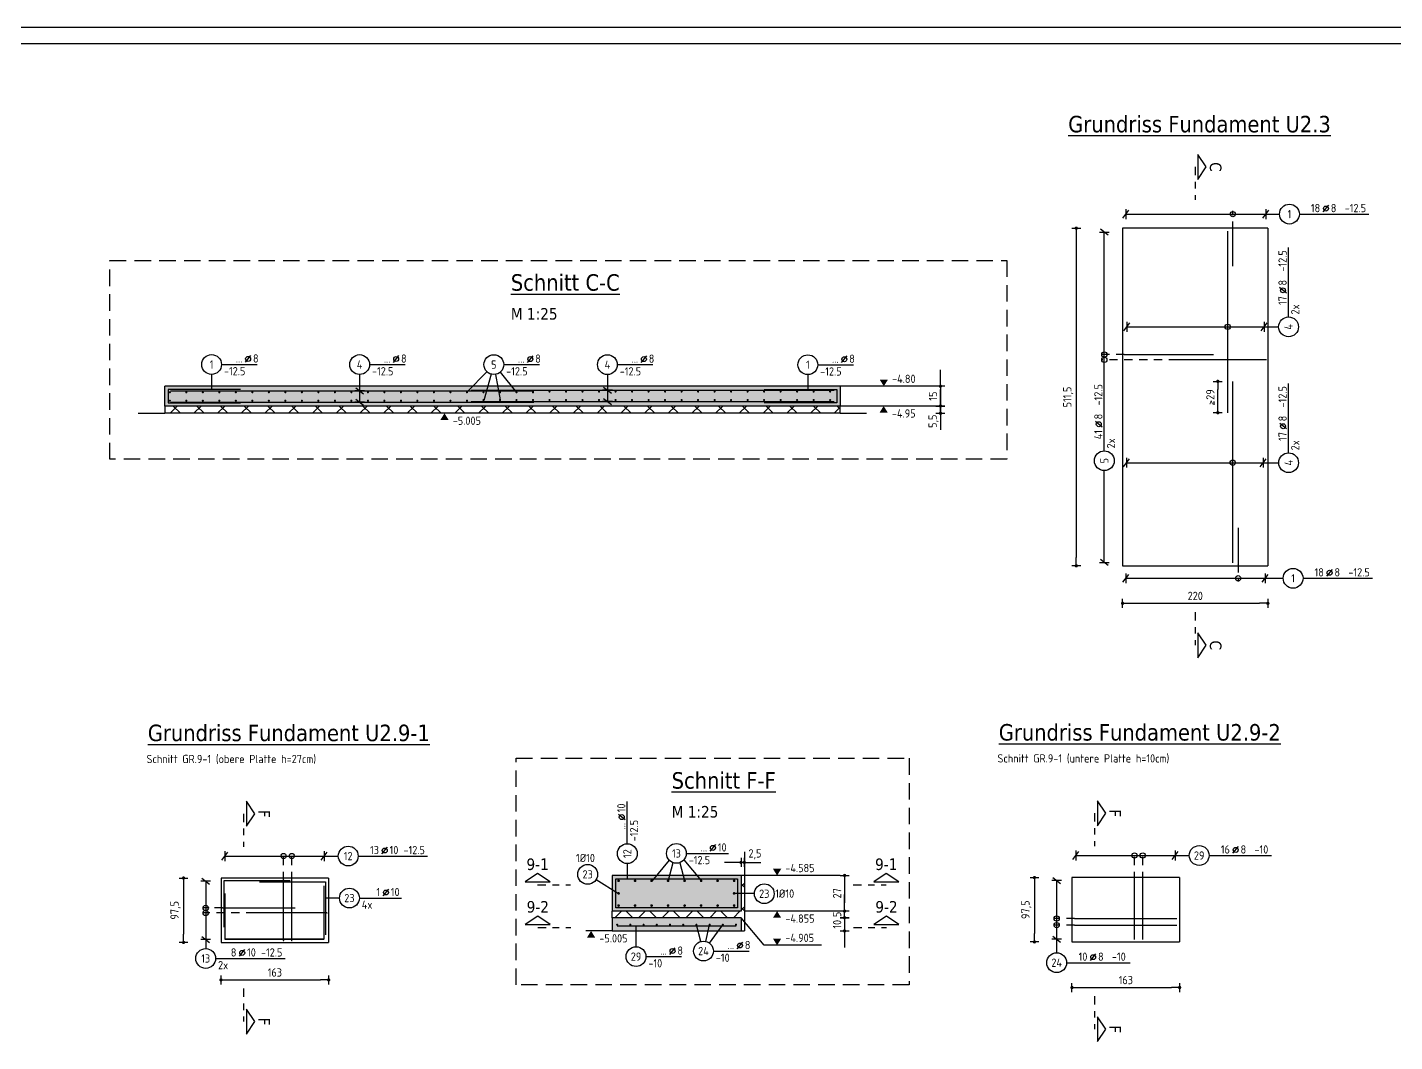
# Model space of a CAD drawing. Extents: x -169 to 69, y -7 to 55.
# Drawn here: x 35.9 to 56.61, y 26.68 to 42.05 of the extents above; entities that cross this region are included whole.
import ezdxf
from ezdxf.enums import TextEntityAlignment as Align

# ---------------------------------------------------------------- set-up
doc = ezdxf.new("R2010")
doc.units = 0
doc.header["$LTSCALE"] = 0.5
for name, pattern in [('AUSGEZOGEN', [1000.01, 1000, 0.01]), ('DASHDOTSMALL', [1.05, 0.5, -0.25, 0.05, -0.25]), ('STRICHLINIE', [0.75, 0.5, -0.25]), ('STRICHPUNKT2', [0.55, 0.25, -0.125, 0.05, -0.125]), ('VERDECKT', [0.375, 0.25, -0.125])]:
    doc.linetypes.add(name, pattern=pattern)
for name, color, linetype in [('BETON', 7, 'Continuous'), ('DETAIL', 7, 'Continuous'), ('grau_mittel', 7, 'Continuous'), ('HILFE', 7, 'Continuous'), ('koten', 7, 'Continuous'), ('MASSE', 7, 'Continuous'), ('OBJEKT', 7, 'Continuous'), ('RAHMEN', 7, 'Continuous'), ('RND', 7, 'Continuous'), ('SCHNITTE', 7, 'Continuous'), ('TEXT', 7, 'Continuous')]:
    doc.layers.add(name, color=color, linetype=linetype)
doc.styles.add('helv', font='tahoma.ttf')
doc.styles.add('txt', font='isocp.shx')
doc.dimstyles.new('DOT_I', dxfattribs={"dimscale": 0.5, "dimtxt": 0.25, "dimasz": 0.25, "dimexe": 0.1, "dimexo": 0.3, "dimgap": 0.1, "dimtad": 1, "dimdec": 3, "dimzin": 3, "dimtxsty": 'txt', "dimblk": 'DOT', "dimblk1": 'DOT', "dimblk2": 'DOT', "dimsah": 1, "dimcen": 0.1, "dimse1": 1, "dimse2": 1, "dimazin": 0, "dimtfac": 1, "dimtdec": 4, "dimtix": 1, "dimtmove": 2, "dimatfit": 3, "dimfxl": 0, "dimtvp": 1, "dimtolj": 1, "dimtzin": 0, "dimarcsym": 0})

# ---------------------------------------------------------------- blocks, each defined once
blk = doc.blocks.new('DINA0')
at = {"layer": 'RAHMEN'}
blk.add_line((118.9, 84.1), (0, 84.1), dxfattribs=at)
at = {"layer": 'RAHMEN', "color": 5}
blk.add_line((118.4, 83.6), (2, 83.6), dxfattribs=at)
blk = doc.blocks.new('DOT')
at = {"layer": 'MASSE', "color": 7, "linetype": 'Continuous'}
for p, q in [((0, 0), (-1, 0)), ((0, 0.54), (0, -0.54))]:
    blk.add_line(p, q, dxfattribs=at)
at = {"layer": 'MASSE', "color": 7, "linetype": 'Continuous', "const_width": 0.2}
blk.add_lwpolyline([(-0.1, 0, 1), (0.1, 0, 1)], format="xyb", close=True, dxfattribs=at)
blk = doc.blocks.new('*D68')
at = {"layer": 'Defpoints', "color": 0, "linetype": 'AUSGEZOGEN', "transparency": 16777216}
for p in [(52.488, 33.324), (54.688, 33.324), (54.688, 33.324)]:
    blk.add_point(p, dxfattribs=at)
at = {"layer": 'MASSE', "color": 0, "linetype": 'AUSGEZOGEN', "lineweight": -2, "transparency": 16777216}
blk.add_line((52.613, 33.324), (54.563, 33.324), dxfattribs=at)
at = {"layer": 'MASSE', "color": 0, "linetype": 'AUSGEZOGEN', "lineweight": -2, "transparency": 16777216, "xscale": 0.125, "yscale": 0.125, "zscale": 0.125, "rotation": 180}
blk.add_blockref('DOT', (52.488, 33.324), dxfattribs=at)
at = {"layer": 'MASSE', "color": 0, "linetype": 'AUSGEZOGEN', "lineweight": -2, "transparency": 16777216, "xscale": 0.125, "yscale": 0.125, "zscale": 0.125}
blk.add_blockref('DOT', (54.688, 33.324), dxfattribs=at)
at = {"layer": 'MASSE', "color": 0, "linetype": 'AUSGEZOGEN', "transparency": 16777216, "insert": (53.588, 33.437), "char_height": 0.125, "attachment_point": 5, "style": 'txt'}
blk.add_mtext('\\A1;220', dxfattribs=at)
blk = doc.blocks.new('*D73')
at = {"layer": 'Defpoints', "color": 0, "linetype": 'AUSGEZOGEN', "transparency": 16777216}
for p in [(38.834, 27.618), (40.464, 27.618), (40.464, 27.618)]:
    blk.add_point(p, dxfattribs=at)
at = {"layer": 'MASSE', "color": 0, "linetype": 'AUSGEZOGEN', "lineweight": -2, "transparency": 16777216}
blk.add_line((38.959, 27.618), (40.339, 27.618), dxfattribs=at)
at = {"layer": 'MASSE', "color": 0, "linetype": 'AUSGEZOGEN', "lineweight": -2, "transparency": 16777216, "xscale": 0.125, "yscale": 0.125, "zscale": 0.125, "rotation": 180}
blk.add_blockref('DOT', (38.834, 27.618), dxfattribs=at)
at = {"layer": 'MASSE', "color": 0, "linetype": 'AUSGEZOGEN', "lineweight": -2, "transparency": 16777216, "xscale": 0.125, "yscale": 0.125, "zscale": 0.125}
blk.add_blockref('DOT', (40.464, 27.618), dxfattribs=at)
at = {"layer": 'MASSE', "color": 0, "linetype": 'AUSGEZOGEN', "transparency": 16777216, "insert": (39.649, 27.731), "char_height": 0.125, "attachment_point": 5, "style": 'txt'}
blk.add_mtext('\\A1;163', dxfattribs=at)
blk = doc.blocks.new('*D76')
at = {"layer": 'Defpoints', "color": 0, "linetype": 'AUSGEZOGEN', "transparency": 16777216}
for p in [(51.786, 39.007), (51.786, 33.892), (51.786, 33.892)]:
    blk.add_point(p, dxfattribs=at)
at = {"layer": 'MASSE', "color": 0, "linetype": 'AUSGEZOGEN', "lineweight": -2, "transparency": 16777216}
blk.add_line((51.786, 38.882), (51.786, 34.017), dxfattribs=at)
at = {"layer": 'MASSE', "color": 0, "linetype": 'AUSGEZOGEN', "lineweight": -2, "transparency": 16777216, "xscale": 0.125, "yscale": 0.125, "zscale": 0.125}
for p, rotation in [((51.786, 39.007), 90), ((51.786, 33.892), 270)]:
    blk.add_blockref('DOT', p, dxfattribs=dict(at, rotation=rotation))
at = {"layer": 'MASSE', "color": 0, "linetype": 'AUSGEZOGEN', "transparency": 16777216, "insert": (51.664, 36.449), "char_height": 0.125, "attachment_point": 5, "rotation": 90, "style": 'txt'}
blk.add_mtext('\\A1;511,5', dxfattribs=at)
blk = doc.blocks.new('*D79')
at = {"layer": 'Defpoints', "color": 0, "linetype": 'AUSGEZOGEN', "transparency": 16777216}
for p in [(38.266, 29.161), (38.266, 28.186), (38.266, 28.186)]:
    blk.add_point(p, dxfattribs=at)
at = {"layer": 'MASSE', "color": 0, "linetype": 'AUSGEZOGEN', "lineweight": -2, "transparency": 16777216}
blk.add_line((38.266, 29.036), (38.266, 28.311), dxfattribs=at)
at = {"layer": 'MASSE', "color": 0, "linetype": 'AUSGEZOGEN', "lineweight": -2, "transparency": 16777216, "xscale": 0.125, "yscale": 0.125, "zscale": 0.125}
for p, rotation in [((38.266, 29.161), 90), ((38.266, 28.186), 270)]:
    blk.add_blockref('DOT', p, dxfattribs=dict(at, rotation=rotation))
at = {"layer": 'MASSE', "color": 0, "linetype": 'AUSGEZOGEN', "transparency": 16777216, "insert": (38.144, 28.673), "char_height": 0.125, "attachment_point": 5, "rotation": 90, "style": 'txt'}
blk.add_mtext('\\A1;97,5', dxfattribs=at)
blk = doc.blocks.new('SCHN-2')
at = {"layer": 'SCHNITTE', "color": 6, "linetype": 'Continuous'}
blk.add_lwpolyline([(0.378, 0.088), (0, 0.34), (-0.378, 0.088)], close=True, dxfattribs=at)
at = {"layer": 'SCHNITTE', "color": 1, "linetype": 'DASHDOTSMALL', "style": 'helv'}
blk.add_attdef('SCHN-2', text='', height=0.35, dxfattribs=at).set_placement((0, 0.45), align=Align.CENTER)
blk = doc.blocks.new('lei_gre')
at = {"layer": 'RND', "color": 7, "linetype": 'Continuous'}
for p, q in [((-0.09, -0.12), (0.09, 0.12)), ((0, 0.15), (0, -0.15))]:
    blk.add_line(p, q, dxfattribs=at)
blk = doc.blocks.new('RND_LEI')
at = {"layer": 'RND', "color": 7, "linetype": 'Continuous'}
blk.add_line((1.022, 0.066), (1.19, 0.27), dxfattribs=at)
for centre, radius in [((0, 0), 0.3), ((1.106, 0.168), 0.075)]:
    blk.add_circle(centre, radius, dxfattribs=at)
at = {"layer": 'RND', "color": 7, "linetype": 'Continuous', "style": 'txt'}
blk.add_attdef('POSL', text='', height=0.25, dxfattribs=at).set_placement((0, 0), align=Align.MIDDLE)
blk.add_attdef('ANZ', text='', height=0.25, dxfattribs=at).set_placement((0.931, 0.057), align=Align.RIGHT)
for tag, p in [('DUM', (1.253, 0.057)), ('ABSTD', (1.674, 0.057)), ('POSTXT', (0.374, -0.327))]:
    blk.add_attdef(tag, p, '', height=0.25, dxfattribs=at)
blk = doc.blocks.new('*D35')
at = {"layer": 'Defpoints', "color": 0, "linetype": 'AUSGEZOGEN', "transparency": 16777216}
for p in [(49.729, 36.313), (49.729, 36.313), (49.729, 36.203)]:
    blk.add_point(p, dxfattribs=at)
at = {"layer": 'MASSE', "color": 0, "linetype": 'AUSGEZOGEN', "lineweight": -2, "transparency": 16777216}
for p, q in [((49.729, 36.438), (49.729, 36.563)), ((49.729, 36.203), (49.729, 36.313)), ((49.729, 36.078), (49.729, 35.953))]:
    blk.add_line(p, q, dxfattribs=at)
at = {"layer": 'MASSE', "color": 0, "linetype": 'AUSGEZOGEN', "lineweight": -2, "transparency": 16777216, "xscale": 0.125, "yscale": 0.125, "zscale": 0.125}
for p, rotation in [((49.729, 36.313), 270), ((49.729, 36.203), 90)]:
    blk.add_blockref('DOT', p, dxfattribs=dict(at, rotation=rotation))
at = {"layer": 'MASSE', "color": 0, "linetype": 'AUSGEZOGEN', "transparency": 16777216, "insert": (49.625, 36.082), "char_height": 0.125, "attachment_point": 5, "rotation": 90, "style": 'txt'}
blk.add_mtext('\\A1;5,5', dxfattribs=at)
blk = doc.blocks.new('*D36')
at = {"layer": 'Defpoints', "color": 0, "linetype": 'AUSGEZOGEN', "transparency": 16777216}
for p in [(49.729, 36.613), (49.729, 36.313), (49.729, 36.313)]:
    blk.add_point(p, dxfattribs=at)
at = {"layer": 'MASSE', "color": 0, "linetype": 'AUSGEZOGEN', "lineweight": -2, "transparency": 16777216}
for p, q in [((49.729, 36.738), (49.729, 36.863)), ((49.729, 36.613), (49.729, 36.313)), ((49.729, 36.188), (49.729, 36.063))]:
    blk.add_line(p, q, dxfattribs=at)
at = {"layer": 'MASSE', "color": 0, "linetype": 'AUSGEZOGEN', "lineweight": -2, "transparency": 16777216, "xscale": 0.125, "yscale": 0.125, "zscale": 0.125}
for p, rotation in [((49.729, 36.613), 270), ((49.729, 36.313), 90)]:
    blk.add_blockref('DOT', p, dxfattribs=dict(at, rotation=rotation))
at = {"layer": 'MASSE', "color": 0, "linetype": 'AUSGEZOGEN', "transparency": 16777216, "insert": (49.616, 36.463), "char_height": 0.125, "attachment_point": 5, "rotation": 90, "style": 'txt'}
blk.add_mtext('\\A1;15', dxfattribs=at)
blk = doc.blocks.new('okrd_u')
at = {"layer": 'koten', "color": 7, "linetype": 'Continuous'}
blk.add_solid([(-0.125, -0.202), (0.125, -0.202), (0, 0)], dxfattribs=at)
at = {"layer": 'koten', "style": 'txt'}
blk.add_attdef('OKRD', (0.25, -0.35), '', height=0.25, dxfattribs=at)
blk = doc.blocks.new('okrd_o')
at = {"layer": 'koten', "color": 7, "linetype": 'Continuous'}
blk.add_solid([(-0.125, 0.202), (0.125, 0.202), (0, 0)], dxfattribs=at)
at = {"layer": 'koten', "style": 'txt'}
blk.add_attdef('OKRD', (0.25, 0.1), '', height=0.25, dxfattribs=at)
blk = doc.blocks.new('*D48')
at = {"layer": 'Defpoints', "color": 0, "linetype": 'AUSGEZOGEN', "transparency": 16777216}
for p in [(48.277, 28.561), (48.277, 28.361), (48.277, 28.361)]:
    blk.add_point(p, dxfattribs=at)
at = {"layer": 'MASSE', "color": 0, "linetype": 'AUSGEZOGEN', "lineweight": -2, "transparency": 16777216}
for p, q in [((48.277, 28.686), (48.277, 28.811)), ((48.277, 28.561), (48.277, 28.361)), ((48.277, 28.236), (48.277, 28.111))]:
    blk.add_line(p, q, dxfattribs=at)
at = {"layer": 'MASSE', "color": 0, "linetype": 'AUSGEZOGEN', "lineweight": -2, "transparency": 16777216, "xscale": 0.125, "yscale": 0.125, "zscale": 0.125}
for p, rotation in [((48.277, 28.561), 270), ((48.277, 28.361), 90)]:
    blk.add_blockref('DOT', p, dxfattribs=dict(at, rotation=rotation))
at = {"layer": 'MASSE', "color": 0, "linetype": 'AUSGEZOGEN', "transparency": 16777216, "insert": (48.164, 28.461), "char_height": 0.125, "attachment_point": 5, "rotation": 90, "style": 'txt'}
blk.add_mtext('\\A1;10', dxfattribs=at)
blk = doc.blocks.new('*D49')
at = {"layer": 'Defpoints', "color": 0, "linetype": 'AUSGEZOGEN', "transparency": 16777216}
for p in [(48.277, 28.661), (48.277, 28.661), (48.277, 28.561)]:
    blk.add_point(p, dxfattribs=at)
at = {"layer": 'MASSE', "color": 0, "linetype": 'AUSGEZOGEN', "lineweight": -2, "transparency": 16777216}
for p, q in [((48.277, 28.786), (48.277, 28.911)), ((48.277, 28.561), (48.277, 28.661)), ((48.277, 28.436), (48.277, 28.311))]:
    blk.add_line(p, q, dxfattribs=at)
at = {"layer": 'MASSE', "color": 0, "linetype": 'AUSGEZOGEN', "lineweight": -2, "transparency": 16777216, "xscale": 0.125, "yscale": 0.125, "zscale": 0.125}
for p, rotation in [((48.277, 28.661), 270), ((48.277, 28.561), 90)]:
    blk.add_blockref('DOT', p, dxfattribs=dict(at, rotation=rotation))
at = {"layer": 'MASSE', "color": 0, "linetype": 'AUSGEZOGEN', "transparency": 16777216, "insert": (48.164, 28.611), "char_height": 0.125, "attachment_point": 5, "rotation": 90, "style": 'txt'}
blk.add_mtext('\\A1;5', dxfattribs=at)
blk = doc.blocks.new('*D56')
at = {"layer": 'Defpoints', "color": 0, "linetype": 'AUSGEZOGEN', "transparency": 16777216}
for p in [(48.277, 29.201), (48.277, 28.661), (48.277, 28.661)]:
    blk.add_point(p, dxfattribs=at)
at = {"layer": 'MASSE', "color": 0, "linetype": 'AUSGEZOGEN', "lineweight": -2, "transparency": 16777216}
blk.add_line((48.277, 29.076), (48.277, 28.786), dxfattribs=at)
at = {"layer": 'MASSE', "color": 0, "linetype": 'AUSGEZOGEN', "lineweight": -2, "transparency": 16777216, "xscale": 0.125, "yscale": 0.125, "zscale": 0.125}
for p, rotation in [((48.277, 29.201), 90), ((48.277, 28.661), 270)]:
    blk.add_blockref('DOT', p, dxfattribs=dict(at, rotation=rotation))
at = {"layer": 'MASSE', "color": 0, "linetype": 'AUSGEZOGEN', "transparency": 16777216, "insert": (48.164, 28.931), "char_height": 0.125, "attachment_point": 5, "rotation": 90, "style": 'txt'}
blk.add_mtext('\\A1;27', dxfattribs=at)
blk = doc.blocks.new('*D63')
at = {"layer": 'Defpoints', "color": 0, "linetype": 'AUSGEZOGEN', "transparency": 16777216}
for p in [(51.721, 27.503), (53.351, 27.503), (53.351, 27.503)]:
    blk.add_point(p, dxfattribs=at)
at = {"layer": 'MASSE', "color": 0, "linetype": 'AUSGEZOGEN', "lineweight": -2, "transparency": 16777216}
blk.add_line((51.846, 27.503), (53.226, 27.503), dxfattribs=at)
at = {"layer": 'MASSE', "color": 0, "linetype": 'AUSGEZOGEN', "lineweight": -2, "transparency": 16777216, "xscale": 0.125, "yscale": 0.125, "zscale": 0.125, "rotation": 180}
blk.add_blockref('DOT', (51.721, 27.503), dxfattribs=at)
at = {"layer": 'MASSE', "color": 0, "linetype": 'AUSGEZOGEN', "lineweight": -2, "transparency": 16777216, "xscale": 0.125, "yscale": 0.125, "zscale": 0.125}
blk.add_blockref('DOT', (53.351, 27.503), dxfattribs=at)
at = {"layer": 'MASSE', "color": 0, "linetype": 'AUSGEZOGEN', "transparency": 16777216, "insert": (52.536, 27.616), "char_height": 0.125, "attachment_point": 5, "style": 'txt'}
blk.add_mtext('\\A1;163', dxfattribs=at)
blk = doc.blocks.new('*D64')
at = {"layer": 'Defpoints', "color": 0, "linetype": 'AUSGEZOGEN', "transparency": 16777216}
for p in [(51.153, 29.17), (51.153, 28.195), (51.153, 28.195)]:
    blk.add_point(p, dxfattribs=at)
at = {"layer": 'MASSE', "color": 0, "linetype": 'AUSGEZOGEN', "lineweight": -2, "transparency": 16777216}
blk.add_line((51.153, 29.045), (51.153, 28.32), dxfattribs=at)
at = {"layer": 'MASSE', "color": 0, "linetype": 'AUSGEZOGEN', "lineweight": -2, "transparency": 16777216, "xscale": 0.125, "yscale": 0.125, "zscale": 0.125}
for p, rotation in [((51.153, 29.17), 90), ((51.153, 28.195), 270)]:
    blk.add_blockref('DOT', p, dxfattribs=dict(at, rotation=rotation))
at = {"layer": 'MASSE', "color": 0, "linetype": 'AUSGEZOGEN', "transparency": 16777216, "insert": (51.031, 28.682), "char_height": 0.125, "attachment_point": 5, "rotation": 90, "style": 'txt'}
blk.add_mtext('\\A1;97,5', dxfattribs=at)
blk = doc.blocks.new('*D323')
at = {"layer": 'Defpoints', "color": 0, "linetype": 'AUSGEZOGEN', "transparency": 16777216}
for p in [(53.929, 36.687), (53.929, 36.687), (53.929, 36.212)]:
    blk.add_point(p, dxfattribs=at)
at = {"layer": 'MASSE', "color": 0, "linetype": 'AUSGEZOGEN', "lineweight": -2, "transparency": 16777216}
blk.add_line((53.929, 36.337), (53.929, 36.562), dxfattribs=at)
at = {"layer": 'MASSE', "color": 0, "linetype": 'AUSGEZOGEN', "lineweight": -2, "transparency": 16777216, "xscale": 0.125, "yscale": 0.125, "zscale": 0.125}
for p, rotation in [((53.929, 36.687), 90), ((53.929, 36.212), 270)]:
    blk.add_blockref('DOT', p, dxfattribs=dict(at, rotation=rotation))
at = {"layer": 'MASSE', "color": 0, "linetype": 'AUSGEZOGEN', "transparency": 16777216, "insert": (53.816, 36.449), "char_height": 0.125, "attachment_point": 5, "rotation": 90, "style": 'txt'}
blk.add_mtext('\\A1;>29', dxfattribs=at)
blk = doc.blocks.new('*D326')
at = {"layer": 'Defpoints', "color": 0, "linetype": 'AUSGEZOGEN', "transparency": 16777216}
for p in [(46.709, 29.399), (46.709, 29.399), (46.759, 29.399)]:
    blk.add_point(p, dxfattribs=at)
at = {"layer": 'MASSE', "color": 0, "linetype": 'AUSGEZOGEN', "lineweight": -2, "transparency": 16777216}
for p, q in [((46.584, 29.399), (46.459, 29.399)), ((46.759, 29.399), (46.709, 29.399)), ((46.884, 29.399), (47.009, 29.399))]:
    blk.add_line(p, q, dxfattribs=at)
at = {"layer": 'MASSE', "color": 0, "linetype": 'AUSGEZOGEN', "lineweight": -2, "transparency": 16777216, "xscale": 0.125, "yscale": 0.125, "zscale": 0.125}
blk.add_blockref('DOT', (46.709, 29.399), dxfattribs=at)
at = {"layer": 'MASSE', "color": 0, "linetype": 'AUSGEZOGEN', "lineweight": -2, "transparency": 16777216, "xscale": 0.125, "yscale": 0.125, "zscale": 0.125, "rotation": 180}
blk.add_blockref('DOT', (46.759, 29.399), dxfattribs=at)
at = {"layer": 'MASSE', "color": 0, "linetype": 'AUSGEZOGEN', "transparency": 16777216, "insert": (46.92, 29.521), "char_height": 0.125, "attachment_point": 5, "style": 'txt'}
blk.add_mtext('\\A1;2,5', dxfattribs=at)
blk = doc.blocks.new('RND_HIN')
at = {"layer": 'RND', "color": 7, "linetype": 'Continuous'}
blk.add_circle((0, 0), 0.3, dxfattribs=at)
at = {"layer": 'RND', "color": 7, "linetype": 'Continuous', "style": 'txt'}
blk.add_attdef('POSI', text='', height=0.25, dxfattribs=at).set_placement((0, 0), align=Align.MIDDLE)

msp = doc.modelspace()

# ---------------------------------------------------------------- hatches: boundary and pattern name
at = {"layer": 'BETON', "linetype": 'AUSGEZOGEN'}
h = msp.add_hatch(dxfattribs=at)
h.set_pattern_fill('ANSI37', color=21, scale=0.08, style=0, double=1)
h.set_pattern_definition([(45, (-20.9503, -28.91619), (-0.1796051, 0.1796051), []), (135, (-20.9503, -28.91619), (-0.1796051, -0.1796051), [])])
h.paths.add_polyline_path([(48.21103, 36.31278), (37.98103, 36.31278), (37.98103, 36.20278), (48.21103, 36.20278)])
at = {"layer": 'grau_mittel'}
msp.add_hatch(color=61, dxfattribs=at).paths.add_polyline_path([(37.98103, 36.61278), (37.98103, 36.31278), (48.21103, 36.31278), (48.21103, 36.61278)])
h = msp.add_hatch(color=61, dxfattribs=at)
h.paths.add_polyline_path([(44.75931, 29.20054), (44.75931, 28.66054), (46.70931, 28.66054), (46.70931, 29.20054)])
h.paths.add_polyline_path([(44.75931, 28.56054), (44.75931, 28.36054), (46.70931, 28.36054), (46.70931, 28.56054)])
at = {"layer": 'OBJEKT', "linetype": 'AUSGEZOGEN'}
h = msp.add_hatch(dxfattribs=at)
h.set_pattern_fill('ANSI37', color=21, scale=0.08, style=0, double=1)
h.set_pattern_definition([(45, (13.6812, -19.07907), (-0.1796051, 0.1796051), []), (135, (13.6812, -19.07907), (-0.1796051, -0.1796051), [])])
h.paths.add_polyline_path([(46.75931, 29.20054), (46.70931, 29.20054), (46.70931, 28.66054), (44.75931, 28.66054), (44.75931, 28.56054), (46.70931, 28.56054), (46.70931, 28.36054), (46.75931, 28.36054)])

# ---------------------------------------------------------------- linework, layer by layer
at = {"layer": 'BETON', "color": 6, "linetype": 'AUSGEZOGEN'}
for p, q in [((52.48757, 39.00688), (52.48757, 33.89188)), ((54.68757, 39.00688), (52.48757, 39.00688)), ((54.68757, 39.00688), (54.68757, 33.89188)), ((48.21103, 36.61278), (37.98103, 36.61278)), ((37.98103, 36.31278), (37.98103, 36.61278)), ((48.21103, 36.61278), (48.21103, 36.31278)), ((48.21103, 36.31278), (37.98103, 36.31278)), ((37.58103, 36.20278), (37.98103, 36.20278)), ((48.21103, 36.20278), (37.98103, 36.20278)), ((48.21103, 36.20278), (48.61103, 36.20278)), ((52.48757, 33.89188), (54.68757, 33.89188)), ((46.75931, 29.56054), (46.75931, 28.36054)), ((44.75931, 29.20054), (44.75931, 28.66054)), ((46.70931, 29.20054), (44.75931, 29.20054)), ((46.70931, 29.20054), (46.70931, 28.66054)), ((38.83365, 29.16079), (38.83365, 28.18579)), ((40.46365, 29.16079), (38.83365, 29.16079)), ((40.46365, 29.16079), (40.46365, 28.18579)), ((51.72084, 29.16964), (51.72084, 28.19464)), ((53.35084, 29.16964), (51.72084, 29.16964)), ((53.35084, 29.16964), (53.35084, 28.19464)), ((46.70931, 28.66054), (44.75931, 28.66054)), ((46.70931, 28.56054), (44.75931, 28.56054)), ((44.75931, 28.56054), (44.75931, 28.36054)), ((46.70931, 28.56054), (46.70931, 28.36054)), ((38.83365, 28.18579), (40.46365, 28.18579)), ((44.75931, 28.36054), (44.35931, 28.36054)), ((44.75931, 28.36054), (46.75931, 28.36054)), ((51.72084, 28.19464), (53.35084, 28.19464))]:
    msp.add_line(p, q, dxfattribs=at)
at = {"layer": 'DETAIL', "color": 102, "linetype": 'STRICHLINIE'}
msp.add_lwpolyline([(50.7363, 38.51969), (50.7363, 35.50542), (37.14952, 35.50542), (37.14952, 38.51969), (50.7363, 38.51969)], dxfattribs=at)
msp.add_lwpolyline([(49.25282, 30.97608), (49.25282, 27.54317), (43.30289, 27.54317), (43.30289, 30.97608)], close=True, dxfattribs=at)
at = {"layer": 'HILFE', "color": 102, "linetype": 'AUSGEZOGEN'}
for p, q in [((49.66103, 36.61278), (48.21103, 36.61278)), ((49.66103, 36.31278), (48.21103, 36.31278)), ((48.20931, 29.20054), (46.75931, 29.20054)), ((48.20931, 28.66054), (46.75931, 28.66054)), ((47.06039, 28.14334), (46.70931, 28.56054)), ((47.9288, 28.14334), (47.06039, 28.14334))]:
    msp.add_line(p, q, dxfattribs=at)
at = {"layer": 'MASSE', "color": 7, "linetype": 'AUSGEZOGEN'}
msp.add_line((53.86776, 36.38328), (53.86776, 36.33025), dxfattribs=at)
at = {"layer": 'OBJEKT', "color": 7, "linetype": 'AUSGEZOGEN'}
for p, q in [((37.98103, 36.31278), (37.98103, 36.20278)), ((48.21103, 36.20278), (48.21103, 36.31278)), ((46.75931, 29.20054), (46.70931, 29.20054)), ((44.75931, 28.56054), (44.75931, 28.66054))]:
    msp.add_line(p, q, dxfattribs=at)
at = {"layer": 'RND', "color": 7, "linetype": 'AUSGEZOGEN'}
for p, q in [((52.53555, 39.22031), (54.65524, 39.22031)), ((54.65524, 39.22031), (54.86416, 39.22031)), ((55.16416, 39.22031), (56.21666, 39.22031)), ((52.21083, 35.63387), (52.21083, 38.94807)), ((55.00072, 37.66233), (55.00072, 38.71483)), ((52.55312, 37.51233), (54.63002, 37.51233)), ((54.63002, 37.51233), (54.85072, 37.51233)), ((38.84127, 36.94225), (39.38127, 36.94225)), ((41.08321, 36.94108), (41.62321, 36.94108)), ((43.11517, 36.94027), (43.65517, 36.94027)), ((44.83515, 36.93958), (45.37515, 36.93958)), ((47.87099, 36.93807), (48.41099, 36.93807)), ((55.00128, 35.60416), (55.00128, 36.65666)), ((52.54571, 35.45416), (54.61578, 35.45416)), ((54.61578, 35.45416), (54.85128, 35.45416)), ((52.21083, 33.94427), (52.21083, 35.33387)), ((52.53706, 33.70293), (54.64617, 33.70293)), ((54.64617, 33.70293), (54.9195, 33.70293)), ((55.2195, 33.70293), (56.272, 33.70293)), ((44.98666, 29.68175), (44.98666, 30.32175)), ((38.89244, 29.49498), (40.39571, 29.49498)), ((40.39571, 29.49498), (40.6103, 29.49498)), ((40.9103, 29.49498), (41.9628, 29.49498)), ((45.88056, 29.53485), (46.52056, 29.53485)), ((51.77962, 29.50384), (53.2829, 29.50384)), ((53.2829, 29.50384), (53.49748, 29.50384)), ((53.79748, 29.50384), (54.74316, 29.50384)), ((38.60176, 29.11544), (38.60176, 28.22906)), ((51.48894, 29.1243), (51.48894, 28.23791)), ((40.92856, 28.85903), (41.56856, 28.85903)), ((38.60176, 28.22906), (38.60176, 28.09372)), ((51.48894, 28.23791), (51.48894, 28.02953)), ((45.26872, 27.97194), (45.80872, 27.97194)), ((46.29016, 28.05579), (46.83016, 28.05579)), ((38.75176, 27.94372), (39.80426, 27.94372)), ((51.63894, 27.87953), (52.60149, 27.87953))]:
    msp.add_line(p, q, dxfattribs=at)
at = {"layer": 'RND', "color": 102, "linetype": 'VERDECKT'}
for p, q in [((54.15693, 38.98188), (54.15693, 39.27031)), ((52.51257, 37.09358), (52.16083, 37.09358)), ((53.31257, 37.01312), (52.16083, 37.01312)), ((54.23705, 33.91688), (54.23705, 33.65293)), ((39.7807, 29.13329), (39.7807, 29.54498)), ((39.9057, 29.13329), (39.9057, 29.54498)), ((52.66788, 29.13214), (52.66788, 29.55384)), ((52.79288, 29.13214), (52.79288, 29.55384)), ((38.85865, 28.7093), (38.55176, 28.7093)), ((39.33865, 28.63342), (38.55176, 28.63342)), ((51.76084, 28.54904), (51.43894, 28.54904)), ((51.76084, 28.44904), (51.43894, 28.44904))]:
    msp.add_line(p, q, dxfattribs=at)
at = {"layer": 'RND', "color": 102, "linetype": 'AUSGEZOGEN'}
for p, q in [((38.69127, 36.79225), (38.69127, 36.56278)), ((40.93321, 36.79108), (40.93321, 36.37278)), ((42.86057, 36.83276), (42.56233, 36.52624)), ((42.9245, 36.79588), (42.81266, 36.39882)), ((42.99138, 36.79257), (43.05988, 36.40659)), ((43.05942, 36.82357), (43.30711, 36.51692)), ((44.68515, 36.78958), (44.68515, 36.38278)), ((47.72099, 36.78807), (47.72099, 36.56278)), ((45.61954, 29.43398), (45.35957, 29.11614)), ((45.84319, 29.43578), (46.1035, 29.12518)), ((44.98666, 29.38175), (44.98666, 29.15054)), ((45.67733, 29.39461), (45.60604, 29.12518)), ((45.78283, 29.39425), (45.85251, 29.12518)), ((44.51418, 29.13936), (44.85444, 28.93001)), ((40.62856, 28.85903), (40.41844, 28.85903)), ((46.91047, 28.92617), (46.60444, 28.93001)), ((45.11872, 28.12194), (45.11872, 28.43824)), ((46.10133, 28.20068), (46.03327, 28.45464)), ((46.17426, 28.20187), (46.23327, 28.45464)), ((46.22899, 28.17666), (46.43327, 28.45464))]:
    msp.add_line(p, q, dxfattribs=at)
at = {"layer": 'RND', "color": 1, "linetype": 'AUSGEZOGEN'}
for points in [[(54.08002, 36.21188), (54.08002, 38.96188)], [(54.15693, 38.43188), (54.15693, 38.98188)], [(52.51257, 37.09358), (53.86257, 37.09358)], [(54.66257, 37.01312), (53.31257, 37.01312)], [(54.1553, 33.93688), (54.1553, 36.68688)], [(39.13103, 36.56278), (38.03103, 36.56278), (38.03103, 36.36278), (39.13103, 36.36278)], [(38.07103, 36.54278), (43.57103, 36.54278)], [(42.62103, 36.55278), (48.12103, 36.55278)], [(47.06103, 36.56278), (48.16103, 36.56278), (48.16103, 36.36278), (47.06103, 36.36278)], [(38.07103, 36.37278), (43.57103, 36.37278)], [(42.62103, 36.38278), (48.12103, 36.38278)], [(54.23705, 34.46688), (54.23705, 33.91688)], [(39.87887, 29.11731), (38.87887, 29.11731), (38.87887, 28.41731)], [(38.89818, 28.24276), (40.39818, 28.24276), (40.39818, 29.04276)], [(39.41844, 29.10381), (40.41844, 29.10381), (40.41844, 28.30381)], [(39.7807, 28.21329), (39.7807, 29.13329)], [(39.9057, 28.21329), (39.9057, 29.13329)], [(44.81431, 28.71054), (44.81431, 29.15054), (46.65431, 29.15054), (46.65431, 28.71054), (44.81431, 28.71054)], [(52.66788, 28.23214), (52.66788, 29.13214)], [(52.79288, 28.23214), (52.79288, 29.13214)], [(40.39687, 28.22926), (38.89687, 28.22926), (38.89687, 28.92926)], [(38.85865, 28.7093), (39.95865, 28.7093)], [(40.43865, 28.63342), (39.33865, 28.63342)], [(44.83431, 28.43824), (46.63431, 28.43824)], [(51.76084, 28.54904), (53.31084, 28.54904)], [(51.76084, 28.44904), (53.31084, 28.44904)]]:
    msp.add_lwpolyline(points, dxfattribs=at)
at = {"layer": 'RND', "color": 7, "linetype": 'AUSGEZOGEN'}
for points, const_width in [([(54.15193, 38.98188, 1), (54.16193, 38.98188, 1)], 0.01), ([(52.50757, 37.09358, 1), (52.51757, 37.09358, 1)], 0.01), ([(54.65757, 37.01312, 1), (54.66757, 37.01312, 1)], 0.01), ([(38.05046, 36.52162, 1), (38.06646, 36.52162, 1)], 0.016), ([(38.30046, 36.52162, 1), (38.31646, 36.52162, 1)], 0.016), ([(38.55046, 36.52162, 1), (38.56646, 36.52162, 1)], 0.016), ([(38.80046, 36.52162, 1), (38.81646, 36.52162, 1)], 0.016), ([(39.05046, 36.52162, 1), (39.06646, 36.52162, 1)], 0.016), ([(39.30046, 36.52162, 1), (39.31646, 36.52162, 1)], 0.016), ([(39.55046, 36.52162, 1), (39.56646, 36.52162, 1)], 0.016), ([(39.80046, 36.52162, 1), (39.81646, 36.52162, 1)], 0.016), ([(40.05046, 36.52162, 1), (40.06646, 36.52162, 1)], 0.016), ([(40.30046, 36.52162, 1), (40.31646, 36.52162, 1)], 0.016), ([(40.55046, 36.52162, 1), (40.56646, 36.52162, 1)], 0.016), ([(40.80046, 36.52162, 1), (40.81646, 36.52162, 1)], 0.016), ([(41.05046, 36.52162, 1), (41.06646, 36.52162, 1)], 0.016), ([(41.30046, 36.52162, 1), (41.31646, 36.52162, 1)], 0.016), ([(41.55046, 36.52162, 1), (41.56646, 36.52162, 1)], 0.016), ([(41.80046, 36.52162, 1), (41.81646, 36.52162, 1)], 0.016), ([(42.05046, 36.52162, 1), (42.06646, 36.52162, 1)], 0.016), ([(42.30046, 36.52162, 1), (42.31646, 36.52162, 1)], 0.016), ([(42.55046, 36.52162, 1), (42.56646, 36.52162, 1)], 0.016), ([(42.80046, 36.52162, 1), (42.81646, 36.52162, 1)], 0.016), ([(43.05046, 36.52162, 1), (43.06646, 36.52162, 1)], 0.016), ([(43.30046, 36.52162, 1), (43.31646, 36.52162, 1)], 0.016), ([(43.55046, 36.52162, 1), (43.56646, 36.52162, 1)], 0.016), ([(43.80046, 36.532, 1), (43.81646, 36.532, 1)], 0.016), ([(44.05046, 36.532, 1), (44.06646, 36.532, 1)], 0.016), ([(44.30046, 36.532, 1), (44.31646, 36.532, 1)], 0.016), ([(44.55046, 36.532, 1), (44.56646, 36.532, 1)], 0.016), ([(44.80046, 36.532, 1), (44.81646, 36.532, 1)], 0.016), ([(45.05046, 36.532, 1), (45.06646, 36.532, 1)], 0.016), ([(45.30046, 36.532, 1), (45.31646, 36.532, 1)], 0.016), ([(45.55046, 36.532, 1), (45.56646, 36.532, 1)], 0.016), ([(45.80046, 36.532, 1), (45.81646, 36.532, 1)], 0.016), ([(46.05046, 36.532, 1), (46.06646, 36.532, 1)], 0.016), ([(46.30046, 36.532, 1), (46.31646, 36.532, 1)], 0.016), ([(46.55046, 36.532, 1), (46.56646, 36.532, 1)], 0.016), ([(46.80046, 36.532, 1), (46.81646, 36.532, 1)], 0.016), ([(47.05046, 36.532, 1), (47.06646, 36.532, 1)], 0.016), ([(47.30046, 36.532, 1), (47.31646, 36.532, 1)], 0.016), ([(47.55046, 36.532, 1), (47.56646, 36.532, 1)], 0.016), ([(47.80046, 36.532, 1), (47.81646, 36.532, 1)], 0.016), ([(48.05046, 36.532, 1), (48.06646, 36.532, 1)], 0.016), ([(38.05046, 36.39374, 1), (38.06646, 36.39374, 1)], 0.016), ([(38.30046, 36.39374, 1), (38.31646, 36.39374, 1)], 0.016), ([(38.55046, 36.39374, 1), (38.56646, 36.39374, 1)], 0.016), ([(38.80046, 36.39374, 1), (38.81646, 36.39374, 1)], 0.016), ([(39.05046, 36.39374, 1), (39.06646, 36.39374, 1)], 0.016), ([(39.30046, 36.39374, 1), (39.31646, 36.39374, 1)], 0.016), ([(39.55046, 36.39374, 1), (39.56646, 36.39374, 1)], 0.016), ([(39.80046, 36.39374, 1), (39.81646, 36.39374, 1)], 0.016), ([(40.05046, 36.39374, 1), (40.06646, 36.39374, 1)], 0.016), ([(40.30046, 36.39374, 1), (40.31646, 36.39374, 1)], 0.016), ([(40.55046, 36.39374, 1), (40.56646, 36.39374, 1)], 0.016), ([(40.80046, 36.39374, 1), (40.81646, 36.39374, 1)], 0.016), ([(41.05046, 36.39374, 1), (41.06646, 36.39374, 1)], 0.016), ([(41.30046, 36.39374, 1), (41.31646, 36.39374, 1)], 0.016), ([(41.55046, 36.39374, 1), (41.56646, 36.39374, 1)], 0.016), ([(41.80046, 36.39374, 1), (41.81646, 36.39374, 1)], 0.016), ([(42.05046, 36.39374, 1), (42.06646, 36.39374, 1)], 0.016), ([(42.30046, 36.39374, 1), (42.31646, 36.39374, 1)], 0.016), ([(42.55046, 36.39374, 1), (42.56646, 36.39374, 1)], 0.016), ([(42.80046, 36.40412, 1), (42.81646, 36.40412, 1)], 0.016), ([(43.05046, 36.40412, 1), (43.06646, 36.40412, 1)], 0.016), ([(43.30046, 36.40412, 1), (43.31646, 36.40412, 1)], 0.016), ([(43.55046, 36.40412, 1), (43.56646, 36.40412, 1)], 0.016), ([(43.80046, 36.40412, 1), (43.81646, 36.40412, 1)], 0.016), ([(44.05046, 36.40412, 1), (44.06646, 36.40412, 1)], 0.016), ([(44.30046, 36.40412, 1), (44.31646, 36.40412, 1)], 0.016), ([(44.55046, 36.40412, 1), (44.56646, 36.40412, 1)], 0.016), ([(44.80046, 36.40412, 1), (44.81646, 36.40412, 1)], 0.016), ([(45.05046, 36.40412, 1), (45.06646, 36.40412, 1)], 0.016), ([(45.30046, 36.40412, 1), (45.31646, 36.40412, 1)], 0.016), ([(45.55046, 36.40412, 1), (45.56646, 36.40412, 1)], 0.016), ([(45.80046, 36.40412, 1), (45.81646, 36.40412, 1)], 0.016), ([(46.05046, 36.40412, 1), (46.06646, 36.40412, 1)], 0.016), ([(46.30046, 36.40412, 1), (46.31646, 36.40412, 1)], 0.016), ([(46.55046, 36.40412, 1), (46.56646, 36.40412, 1)], 0.016), ([(46.80046, 36.40412, 1), (46.81646, 36.40412, 1)], 0.016), ([(47.05046, 36.40412, 1), (47.06646, 36.40412, 1)], 0.016), ([(47.30046, 36.40412, 1), (47.31646, 36.40412, 1)], 0.016), ([(47.55046, 36.40412, 1), (47.56646, 36.40412, 1)], 0.016), ([(47.80046, 36.40412, 1), (47.81646, 36.40412, 1)], 0.016), ([(48.05046, 36.40412, 1), (48.06646, 36.40412, 1)], 0.016), ([(54.23205, 33.91688, -1), (54.24205, 33.91688, -1)], 0.01), ([(39.7757, 29.13329, 1), (39.7857, 29.13329, 1)], 0.01), ([(39.9007, 29.13329, 1), (39.9107, 29.13329, 1)], 0.01), ([(44.84444, 29.11957, 1), (44.86444, 29.11957, 1)], 0.02), ([(45.09444, 29.11957, 1), (45.11444, 29.11957, 1)], 0.02), ([(45.34444, 29.11957, 1), (45.36444, 29.11957, 1)], 0.02), ([(45.59444, 29.11957, 1), (45.61444, 29.11957, 1)], 0.02), ([(45.84444, 29.11957, 1), (45.86444, 29.11957, 1)], 0.02), ([(46.09444, 29.11957, 1), (46.11444, 29.11957, 1)], 0.02), ([(46.34444, 29.11957, 1), (46.36444, 29.11957, 1)], 0.02), ([(46.59444, 29.11957, 1), (46.61444, 29.11957, 1)], 0.02), ([(44.84444, 28.93001, 1), (44.86444, 28.93001, 1)], 0.02), ([(46.59444, 28.93001, 1), (46.61444, 28.93001, 1)], 0.02), ([(38.85365, 28.7093, 1), (38.86365, 28.7093, 1)], 0.01), ([(40.43365, 28.63342, 1), (40.44365, 28.63342, 1)], 0.01), ([(44.84444, 28.74494, 1), (44.86444, 28.74494, 1)], 0.02), ([(45.09444, 28.74494, 1), (45.11444, 28.74494, 1)], 0.02), ([(45.34444, 28.74494, 1), (45.36444, 28.74494, 1)], 0.02), ([(45.59444, 28.74494, 1), (45.61444, 28.74494, 1)], 0.02), ([(45.84444, 28.74494, 1), (45.86444, 28.74494, 1)], 0.02), ([(46.09444, 28.74494, 1), (46.11444, 28.74494, 1)], 0.02), ([(46.34444, 28.74494, 1), (46.36444, 28.74494, 1)], 0.02), ([(46.59444, 28.74494, 1), (46.61444, 28.74494, 1)], 0.02), ([(44.82527, 28.45464, 1), (44.84127, 28.45464, 1)], 0.016), ([(45.02527, 28.45464, 1), (45.04127, 28.45464, 1)], 0.016), ([(45.22527, 28.45464, 1), (45.24127, 28.45464, 1)], 0.016), ([(45.42527, 28.45464, 1), (45.44127, 28.45464, 1)], 0.016), ([(45.62527, 28.45464, 1), (45.64127, 28.45464, 1)], 0.016), ([(45.82527, 28.45464, 1), (45.84127, 28.45464, 1)], 0.016), ([(46.02527, 28.45464, 1), (46.04127, 28.45464, 1)], 0.016), ([(46.22527, 28.45464, 1), (46.24127, 28.45464, 1)], 0.016), ([(46.42527, 28.45464, 1), (46.44127, 28.45464, 1)], 0.016), ([(46.62527, 28.45464, 1), (46.64127, 28.45464, 1)], 0.016), ([(39.7757, 28.21329, 1), (39.7857, 28.21329, 1)], 0.01), ([(39.9007, 28.21329, 1), (39.9107, 28.21329, 1)], 0.01)]:
    msp.add_lwpolyline(points, format="xyb", close=True, dxfattribs=dict(at, const_width=const_width))
for centre in [(54.15693, 39.22031), (54.08002, 37.51233), (52.21083, 37.09358), (52.21083, 37.01312), (54.1553, 35.45416), (54.23705, 33.70293), (39.7807, 29.49498), (39.9057, 29.49498), (52.66788, 29.50384), (52.79288, 29.50384), (38.60176, 28.7093), (38.60176, 28.63342), (51.48894, 28.54904), (51.48894, 28.44904)]:
    msp.add_circle(centre, 0.04, dxfattribs=at)
at = {"layer": 'SCHNITTE', "color": 6, "linetype": 'STRICHPUNKT2'}
for p, q in [((53.58481, 39.93454), (53.58481, 39.43454)), ((53.58481, 33.18926), (53.58481, 32.68926)), ((39.1741, 30.13535), (39.1741, 29.63535)), ((52.06128, 30.14421), (52.06128, 29.64421)), ((43.62859, 29.05882), (44.12859, 29.05882)), ((48.40761, 29.05882), (48.90761, 29.05882)), ((43.63121, 28.41326), (44.13121, 28.41326)), ((48.41094, 28.41326), (48.91094, 28.41326)), ((39.1741, 27.48733), (39.1741, 26.98733)), ((52.06128, 27.37216), (52.06128, 26.87216))]:
    msp.add_line(p, q, dxfattribs=at)

# ---------------------------------------------------------------- block references
at = {"xscale": 0.5, "yscale": 0.5, "zscale": 0.5}
msp.add_blockref('DINA0', (0, 0), dxfattribs=at)
at = {"layer": 'koten', "color": 7, "linetype": 'AUSGEZOGEN', "xscale": 0.5, "yscale": 0.5, "zscale": 0.5}
for name, p, values in [('okrd_o', (48.87158, 36.61278), {'OKRD': '-4.80'}), ('okrd_o', (47.25499, 29.20054), {'OKRD': '-4.585'}), ('okrd_u', (47.25499, 28.66054), {'OKRD': '-4.855'}), ('okrd_u', (44.43807, 28.36054), {'OKRD': '-5.005'})]:
    msp.add_blockref(name, p, dxfattribs=at).add_auto_attribs(values)
at = {"layer": 'koten', "color": 102, "linetype": 'AUSGEZOGEN', "xscale": 0.5, "yscale": 0.5, "zscale": 0.5}
for name, p, values in [('okrd_u', (48.86898, 36.31278), {'OKRD': '-4.95'}), ('okrd_u', (42.21832, 36.20278), {'OKRD': '-5.005'}), ('okrd_o', (47.25499, 28.14334), {'OKRD': '-4.905'})]:
    msp.add_blockref(name, p, dxfattribs=at).add_auto_attribs(values)
at = {"layer": 'RND', "color": 7, "linetype": 'AUSGEZOGEN', "xscale": 0.5, "yscale": 0.5, "zscale": 0.5}
for name, p, values in [('RND_LEI', (55.01416, 39.22031), {'POSL': '1', 'DUM': '8', 'ANZ': '18', 'ABSTD': '-12.5'}), ('RND_LEI', (38.69127, 36.94225), {'POSL': '1', 'DUM': '8', 'ANZ': '...', 'POSTXT': '-12.5'}), ('RND_LEI', (40.93321, 36.94108), {'POSL': '4', 'DUM': '8', 'ANZ': '...', 'POSTXT': '-12.5'}), ('RND_LEI', (42.96517, 36.94027), {'POSL': '5', 'DUM': '8', 'ANZ': '...', 'POSTXT': '-12.5'}), ('RND_LEI', (44.68515, 36.93958), {'POSL': '4', 'DUM': '8', 'ANZ': '...', 'POSTXT': '-12.5'}), ('RND_LEI', (47.72099, 36.93807), {'POSL': '1', 'DUM': '8', 'ANZ': '...', 'POSTXT': '-12.5'}), ('RND_LEI', (55.0695, 33.70293), {'POSL': '1', 'DUM': '8', 'ANZ': '18', 'ABSTD': '-12.5'}), ('RND_LEI', (40.7603, 29.49498), {'POSL': '12', 'DUM': '10', 'ANZ': '13', 'ABSTD': '-12.5'}), ('RND_LEI', (45.73056, 29.53485), {'POSL': '13', 'DUM': '10', 'ANZ': '...', 'POSTXT': '-12.5'}), ('RND_LEI', (53.64748, 29.50384), {'POSL': '29', 'DUM': '8', 'ANZ': '16', 'ABSTD': '-10'}), ('RND_HIN', (44.38643, 29.21796), {'POSI': '23'}), ('RND_LEI', (40.77856, 28.85903), {'POSL': '23', 'DUM': '10', 'ANZ': '1', 'POSTXT': '4x'}), ('RND_HIN', (47.06046, 28.92428), {'POSI': '23'}), ('RND_LEI', (46.14016, 28.05579), {'POSL': '24', 'DUM': '8', 'ANZ': '...', 'POSTXT': '-10'}), ('RND_LEI', (38.60176, 27.94372), {'POSL': '13', 'DUM': '10', 'ANZ': '8', 'ABSTD': '-12.5', 'POSTXT': '2x'}), ('RND_LEI', (45.11872, 27.97194), {'POSL': '29', 'DUM': '8', 'ANZ': '...', 'POSTXT': '-10'}), ('RND_LEI', (51.48894, 27.87953), {'POSL': '24', 'DUM': '8', 'ANZ': '10', 'ABSTD': '-10'})]:
    msp.add_blockref(name, p, dxfattribs=at).add_auto_attribs(values)
for p in [(52.53555, 39.22031), (54.65524, 39.22031), (52.55312, 37.51233), (54.63002, 37.51233), (52.54571, 35.45416), (54.61578, 35.45416), (52.53706, 33.70293), (54.64617, 33.70293), (38.89244, 29.49498), (40.39571, 29.49498), (51.77962, 29.50384), (53.2829, 29.50384)]:
    msp.add_blockref('lei_gre', p, dxfattribs=at)
for p, rotation in [((52.21083, 38.94807), 90), ((52.21083, 33.94427), 90), ((38.60176, 29.11544), 270), ((51.48894, 29.1243), 270), ((38.60176, 28.22906), 270), ((51.48894, 28.23791), 270)]:
    msp.add_blockref('lei_gre', p, dxfattribs=dict(at, rotation=rotation))
at = {"layer": 'RND', "color": 7, "linetype": 'AUSGEZOGEN', "xscale": 0.5, "yscale": 0.5, "zscale": 0.5, "rotation": 90}
for p, values in [((55.00072, 37.51233), {'POSL': '4', 'DUM': '8', 'ANZ': '17', 'ABSTD': '-12.5', 'POSTXT': '2x'}), ((52.21083, 35.48387), {'POSL': '5', 'DUM': '8', 'ANZ': '41', 'ABSTD': '-12.5', 'POSTXT': '2x'}), ((55.00128, 35.45416), {'POSL': '4', 'DUM': '8', 'ANZ': '17', 'ABSTD': '-12.5', 'POSTXT': '2x'}), ((44.98666, 29.53175), {'POSL': '12', 'DUM': '10', 'ANZ': '...', 'POSTXT': '-12.5'})]:
    msp.add_blockref('RND_LEI', p, dxfattribs=at).add_auto_attribs(values)
at = {"layer": 'RND', "color": 102, "linetype": 'AUSGEZOGEN', "xscale": 0.5, "yscale": 0.5, "zscale": 0.5, "rotation": 270}
for p in [(40.93321, 36.54278), (44.68515, 36.55278), (40.93321, 36.37278), (44.68515, 36.38278)]:
    msp.add_blockref('lei_gre', p, dxfattribs=at)
at = {"layer": 'SCHNITTE', "color": 6, "linetype": 'STRICHPUNKT2', "xscale": 0.5, "yscale": 0.5, "zscale": 0.5, "rotation": 270}
for p, values in [((53.58481, 39.93454), {'SCHN-2': 'C'}), ((53.58481, 32.68926), {'SCHN-2': 'C'}), ((39.1741, 30.13535), {'SCHN-2': 'F'}), ((52.06128, 30.14421), {'SCHN-2': 'F'}), ((39.1741, 26.98733), {'SCHN-2': 'F'}), ((52.06128, 26.87216), {'SCHN-2': 'F'})]:
    msp.add_blockref('SCHN-2', p, dxfattribs=at).add_auto_attribs(values)
at = {"layer": 'SCHNITTE', "color": 6, "linetype": 'STRICHPUNKT2', "xscale": 0.5, "yscale": 0.5, "zscale": 0.5}
for p, values in [((43.62859, 29.05882), {'SCHN-2': '9-1'}), ((48.90761, 29.05882), {'SCHN-2': '9-1'}), ((43.63121, 28.41326), {'SCHN-2': '9-2'}), ((48.91094, 28.41326), {'SCHN-2': '9-2'})]:
    msp.add_blockref('SCHN-2', p, dxfattribs=at).add_auto_attribs(values)

# ---------------------------------------------------------------- texts
at = {"layer": 'TEXT', "color": 6, "linetype": 'AUSGEZOGEN', "style": 'helv'}
for s, p in [('%%UGrundriss Fundament U2.3', (51.66382, 40.45905)), ('%%USchnitt C-C', (43.22288, 38.0598)), ('%%UGrundriss Fundament U2.9-1', (37.7249, 31.23602)), ('%%UGrundriss Fundament U2.9-2', (50.61209, 31.24487)), ('%%USchnitt F-F', (45.65843, 30.51619))]:
    msp.add_text(s, height=0.25, dxfattribs=at).set_placement(p)
at = {"layer": 'TEXT', "color": 1, "linetype": 'AUSGEZOGEN', "style": 'helv'}
for p in [(43.22288, 37.6223), (45.65843, 30.07869)]:
    msp.add_text('M 1:25', height=0.175, dxfattribs=at).set_placement(p)
at = {"layer": 'TEXT', "color": 7, "linetype": 'AUSGEZOGEN', "style": 'txt'}
for s, p in [('Schnitt GR.9-1 (obere Platte h=27cm)', (37.70639, 30.90324)), ('Schnitt GR.9-1 (untere Platte h=10cm)', (50.59357, 30.91209)), ('1%%C10', (44.20999, 29.40348)), ('1%%C10', (47.2275, 28.86409))]:
    msp.add_text(s, height=0.125, dxfattribs=at).set_placement(p)

# ---------------------------------------------------------------- dimensions: what is measured, and where the dimension line sits
at = {"layer": 'MASSE', "color": 7, "linetype": 'AUSGEZOGEN'}
for base, p1, p2, override, picture, middle in [((51.7862, 33.89188), (51.7862, 39.00688), (51.7862, 33.89188), {"dimdec": 1, "dimlfac": 100}, '*D76', (51.66432, 36.44938)), ((49.72853, 36.31278), (49.72853, 36.61278), (49.72853, 36.31278), {"dimdec": 0, "dimlfac": 50}, '*D36', (49.61603, 36.46278)), ((48.27681, 28.66054), (48.27681, 29.20054), (48.27681, 28.66054), {"dimdec": 0, "dimlfac": 50}, '*D56', (48.16429, 28.93054)), ((38.26615, 28.18579), (38.26615, 29.16079), (38.26615, 28.18579), {"dimdec": 1, "dimlfac": 100}, '*D79', (38.14431, 28.67329)), ((51.15334, 28.19464), (51.15334, 29.16964), (51.15334, 28.19464), {"dimdec": 1, "dimlfac": 100}, '*D64', (51.03149, 28.68214)), ((48.27681, 28.66054), (48.27681, 28.56054), (48.27681, 28.66054), {"dimdec": 0, "dimlfac": 50}, '*D49', (48.16431, 28.61054)), ((48.27681, 28.36054), (48.27681, 28.56054), (48.27681, 28.36054), {"dimdec": 0, "dimlfac": 50}, '*D48', (48.16431, 28.46054))]:
    dim = msp.add_linear_dim(base=base, p1=p1, p2=p2, angle=90, dimstyle='DOT_I', override=override, dxfattribs=at)
    dim.commit()
    dim.dimension.update_dxf_attribs({"geometry": picture, "text_midpoint": middle})
dim = msp.add_linear_dim(base=(53.92856, 36.68688), p1=(53.92856, 36.21188), p2=(53.92856, 36.68688), angle=90, text='>29', dimstyle='DOT_I', override={"dimdec": 1, "dimlfac": 100}, dxfattribs=at)
dim.commit()
dim.dimension.update_dxf_attribs({"geometry": '*D323', "text_midpoint": (53.81604, 36.44938)})
dim = msp.add_linear_dim(base=(49.72853, 36.31278), p1=(49.72853, 36.20278), p2=(49.72853, 36.31278), angle=90, dimstyle='DOT_I', override={"dimdec": 1, "dimlfac": 50}, dxfattribs=at)
dim.commit()
dim.dimension.update_dxf_attribs({"geometry": '*D35', "text_midpoint": (49.62523, 36.08172), "dimtype": 160})
for base, p1, p2, picture, middle in [((54.68757, 33.32438), (52.48757, 33.32438), (54.68757, 33.32438), '*D68', (53.58757, 33.43689)), ((40.46365, 27.61829), (38.83365, 27.61829), (40.46365, 27.61829), '*D73', (39.64865, 27.73079)), ((53.35084, 27.50312), (51.72084, 27.50312), (53.35084, 27.50312), '*D63', (52.53584, 27.61562))]:
    dim = msp.add_linear_dim(base=base, p1=p1, p2=p2, dimstyle='DOT_I', override={"dimdec": 0, "dimlfac": 100}, dxfattribs=at)
    dim.commit()
    dim.dimension.update_dxf_attribs({"geometry": picture, "text_midpoint": middle})
dim = msp.add_linear_dim(base=(46.70931, 29.39866), p1=(46.75931, 29.39866), p2=(46.70931, 29.39866), dimstyle='DOT_I', override={"dimdec": 1, "dimlfac": 50}, dxfattribs=at)
dim.commit()
dim.dimension.update_dxf_attribs({"geometry": '*D326', "text_midpoint": (46.92047, 29.52055), "dimtype": 160})

doc.saveas('drawing.dxf')
